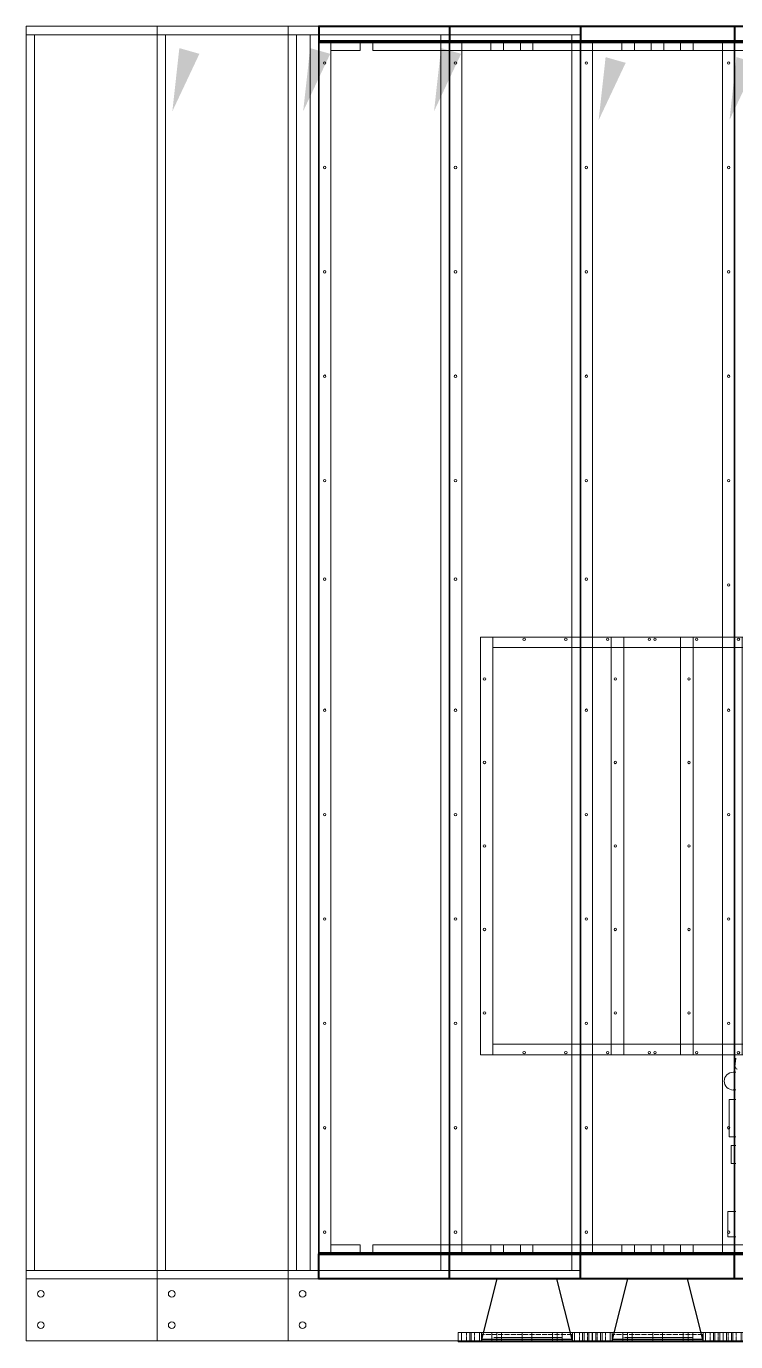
# Model space of a CAD drawing. Header units: millimetres. Extents: x -662982 to 31426, y -140792 to 22681.
# Drawn here: x -662982 to -661282, y -140792 to -137642 of the extents above; entities that cross this region are included whole.
import ezdxf

# ---------------------------------------------------------------- set-up
doc = ezdxf.new("R2010")
doc.units = ezdxf.units.MM
for name, pattern in [('DASHDOT', [18.5, 12, -3, 0.5, -3]), ('DASHED', [15, 12, -3]), ('HIDDEN', [0.375, 0.25, -0.125])]:
    doc.linetypes.add(name, pattern=pattern)
doc.layers.add('냉각탑_dim', color=1, linetype='Continuous')
doc.layers.add('숨은선', color=5, linetype='HIDDEN')

# ---------------------------------------------------------------- blocks, each defined once
blk = doc.blocks.new('A$C42073BE0')
for p, q in [((0, 998), (0, 0)), ((0, 998), (36, 998)), ((36, 998), (36, 0)), ((0, 0), (36, 0))]:
    blk.add_line(p, q)
at = {"layer": '숨은선', "ltscale": 4}
for p, q in [((1.6, 996.4), (34.4, 996.4)), ((1.6, 996.4), (1.6, 0)), ((34.4, 996.4), (34.4, 0)), ((1.6, 1.6), (34.4, 1.6))]:
    blk.add_line(p, q, dxfattribs=at)
blk = doc.blocks.new('1')
at = {"lineweight": 20}
for p, q in [((11612.3, 12487.4), (10912.3, 12487.4)), ((10912.3, 9487.4), (10912.3, 12487.4)), ((11612.3, 12467.4), (10912.3, 12467.4)), ((10932.3, 9507.4), (10932.3, 12467.4)), ((11592.3, 12467.4), (11592.3, 9507.4)), ((11612.3, 12449.4), (11612.3, 9549.4)), ((11612.3, 12449.4), (12610.3, 12449.4)), ((12610.3, 12449.4), (12610.3, 9549.4)), ((12000.3, 11024.4), (12000.3, 10024.4)), ((12000.3, 11024.4), (12510.3, 11024.4)), ((12030.3, 11024.4), (12030.3, 10024.4)), ((12480.3, 10999.4), (12030.3, 10999.4)), ((12480.3, 11024.4), (12480.3, 10024.4)), ((12510.3, 11024.4), (12510.3, 10024.4)), ((12000.3, 10024.4), (12030.3, 10024.4)), ((12480.3, 10049.4), (12030.3, 10049.4)), ((12480.3, 10024.4), (12030.3, 10024.4)), ((12510.3, 10024.4), (12480.3, 10024.4)), ((11612.3, 9549.4), (12610.3, 9549.4)), ((11642.3, 9569.4), (11642.3, 9549.4)), ((12480.3, 9569.4), (12480.3, 9549.4)), ((12580.3, 9569.4), (12580.3, 9549.4)), ((11612.3, 9507.4), (10912.3, 9507.4)), ((11612.3, 9487.4), (10912.3, 9487.4))]:
    blk.add_line(p, q, dxfattribs=at)
at = {"color": 0, "lineweight": 20}
for p, q in [((12612.3, 12487.4), (11612.3, 12487.4)), ((11612.3, 9487.4), (11612.3, 12487.4)), ((10912.3, 9339.1), (10912.3, 9487.4)), ((12615.8, 9487.4), (11612.3, 9487.4)), ((18212.3, 9339.1), (10912.3, 9339.1))]:
    blk.add_line(p, q, dxfattribs=at)
at = {"color": 5, "lineweight": 20}
for p, q in [((11642.3, 12449.4), (11642.3, 9549.4)), ((11712.3, 12429.4), (11712.3, 12449.4)), ((11712.3, 12447.8), (11742.3, 12447.8)), ((11742.3, 12429.4), (11742.3, 12449.4)), ((12096.3, 12429.4), (12096.3, 12449.4)), ((12096.3, 12447.8), (12126.3, 12447.8)), ((12126.3, 12429.4), (12126.3, 12449.4)), ((12480.3, 12429.4), (12480.3, 12449.4)), ((12480.3, 12447.8), (12510.3, 12447.8)), ((12510.3, 12429.4), (12510.3, 12449.4)), ((12580.3, 12449.4), (12580.3, 9549.4)), ((11642.3, 12429.4), (11712.3, 12429.4)), ((11742.3, 12429.4), (12096.3, 12429.4)), ((12126.3, 12429.4), (12480.3, 12429.4)), ((12510.3, 12429.4), (12580.3, 12429.4)), ((11642.3, 9569.4), (11712.3, 9569.4)), ((11642.3, 9569.4), (11712.3, 9569.4)), ((11712.3, 9569.4), (11712.3, 9549.4)), ((11712.3, 9551), (11742.3, 9551)), ((11742.3, 9569.4), (12096.3, 9569.4)), ((11742.3, 9569.4), (11742.3, 9549.4)), ((12096.3, 9569.4), (12096.3, 9549.4)), ((12096.3, 9551), (12126.3, 9551)), ((12126.3, 9569.4), (12480.3, 9569.4)), ((12126.3, 9569.4), (12126.3, 9549.4)), ((12480.3, 9551), (12510.3, 9551)), ((12510.3, 9569.4), (12580.3, 9569.4)), ((12510.3, 9569.4), (12510.3, 9549.4))]:
    blk.add_line(p, q, dxfattribs=at)
at = {"color": 7, "lineweight": 20, "ltscale": 0.011818}
blk.add_line((12612.3, 10016.2), (12610.4, 9995), dxfattribs=at)
at = {"color": 7, "lineweight": 20, "ltscale": 0.001034}
blk.add_line((12610.4, 9995), (12612.3, 9994.8), dxfattribs=at)
at = {"color": 7, "lineweight": 20, "ltscale": 0.003333}
for p, q in [((12612.3, 9982.6), (12606.3, 9982.6)), ((12612.3, 9939.9), (12606.3, 9939.9))]:
    blk.add_line(p, q, dxfattribs=at)
at = {"color": 7, "lineweight": 20, "ltscale": 0.02475}
for p, q in [((12596.3, 9917), (12596.3, 9872.4)), ((12596.3, 9872.4), (12596.3, 9827.9))]:
    blk.add_line(p, q, dxfattribs=at)
at = {"color": 7, "lineweight": 20, "ltscale": 0.008889}
for p, q in [((12612.3, 9917), (12596.3, 9917)), ((12612.3, 9827.9), (12596.3, 9827.9))]:
    blk.add_line(p, q, dxfattribs=at)
at = {"color": 7, "lineweight": 20, "ltscale": 0.011861}
blk.add_line((12601.1, 9764.1), (12601.1, 9806.8), dxfattribs=at)
at = {"color": 7, "lineweight": 20, "ltscale": 0.006222}
for p, q in [((12601.1, 9806.8), (12612.3, 9806.8)), ((12601.1, 9764.1), (12612.3, 9764.1))]:
    blk.add_line(p, q, dxfattribs=at)
at = {"color": 7, "lineweight": 20, "ltscale": 0.016806}
for p, q in [((12593.1, 9618.5), (12593.1, 9648.7)), ((12593.1, 9588.2), (12593.1, 9618.5))]:
    blk.add_line(p, q, dxfattribs=at)
at = {"color": 7, "lineweight": 20, "ltscale": 0.010667}
for p, q in [((12593.1, 9648.7), (12612.3, 9648.7)), ((12593.1, 9588.2), (12612.3, 9588.2))]:
    blk.add_line(p, q, dxfattribs=at)
for p, q in [((11612.3, 9505.4), (11612.3, 9547.4)), ((11612.3, 9547.4), (12610.3, 9547.4)), ((11612.3, 9487.4), (11612.3, 9547.4)), ((12610.3, 9487.4), (12610.3, 9547.4)), ((11612.3, 9487.4), (12610.3, 9487.4))]:
    blk.add_line(p, q)
at = {"color": 2}
for p, q in [((12003.8, 9342), (12040.3, 9487.4)), ((12220.1, 9342), (12183.6, 9487.4)), ((12220.1, 9342), (12003.8, 9342)), ((12165.6, 9337), (12067.2, 9337))]:
    blk.add_line(p, q, dxfattribs=at)
at = {"color": 7, "lineweight": 13, "ltscale": 0.1375}
for p, q in [((11947, 9337), (11947, 9359)), ((12277, 9337), (12277, 9359))]:
    blk.add_line(p, q, dxfattribs=at)
at = {"color": 7, "lineweight": 13}
for p, q in [((12277, 9359), (11947, 9359)), ((12277, 9337), (11947, 9337))]:
    blk.add_line(p, q, dxfattribs=at)
at = {"color": 7, "linetype": 'DASHED', "lineweight": 13, "ltscale": 0.1375}
for p, q in [((11955.5, 9337), (11955.5, 9359)), ((11974.9, 9337), (11974.9, 9359)), ((11978.5, 9337), (11978.5, 9359)), ((11997.9, 9337), (11997.9, 9359)), ((12003, 9359), (12003, 9337)), ((12028, 9337), (12028, 9359)), ((12051, 9337), (12051, 9359)), ((12100.5, 9359), (12100.5, 9337)), ((12123.5, 9359), (12123.5, 9337)), ((12173, 9337), (12173, 9359)), ((12196, 9337), (12196, 9359)), ((12221, 9359), (12221, 9337)), ((12226.1, 9337), (12226.1, 9359)), ((12245.5, 9337), (12245.5, 9359)), ((12249.1, 9337), (12249.1, 9359)), ((12268.5, 9337), (12268.5, 9359))]:
    blk.add_line(p, q, dxfattribs=at)
at = {"color": 7, "linetype": 'DASHDOT', "lineweight": 13, "ltscale": 0.165}
for p, q in [((11967, 9337), (11967, 9359)), ((11986.4, 9337), (11986.4, 9359)), ((12039.5, 9337), (12039.5, 9359)), ((12184.5, 9337), (12184.5, 9359)), ((12237.6, 9337), (12237.6, 9359)), ((12257, 9337), (12257, 9359))]:
    blk.add_line(p, q, dxfattribs=at)
at = {"color": 7, "linetype": 'DASHED', "lineweight": 13, "ltscale": 0.10625}
for p, q in [((12003.8, 9337), (12003.8, 9354)), ((12220.1, 9337), (12220.1, 9354))]:
    blk.add_line(p, q, dxfattribs=at)
at = {"color": 7, "linetype": 'DASHED', "lineweight": 13}
for p, q in [((12220.1, 9354), (12003.8, 9354)), ((12194.6, 9347), (12029.4, 9347)), ((12181.8, 9346.9), (12032.4, 9346.9)), ((12194.6, 9342), (12039.5, 9342)), ((12191.6, 9346.9), (12042.1, 9346.9))]:
    blk.add_line(p, q, dxfattribs=at)
at = {"lineweight": 20}
for centre, radius in [((11627.3, 12399.4), 3), ((12595.3, 12399.4), 3), ((11627.3, 12149.4), 3), ((12595.3, 12149.4), 3), ((11627.3, 11899.4), 3), ((12595.3, 11899.4), 3), ((11627.3, 11649.4), 3), ((12595.3, 11649.4), 3), ((11627.3, 11399.4), 3), ((12595.3, 11399.4), 3), ((11627.3, 11163.4), 3), ((12595.3, 11149.4), 3), ((12105.3, 11019.4), 3), ((12205.3, 11019.4), 3), ((12305.3, 11019.4), 3), ((12405.3, 11019.4), 3), ((12010.3, 10924.4), 3), ((12500.3, 10924.4), 3), ((11627.3, 10849.4), 3), ((12595.3, 10849.4), 3), ((12010.3, 10724.4), 3), ((12500.3, 10724.4), 3), ((11627.3, 10599.4), 3), ((12595.3, 10599.4), 3), ((12010.3, 10524.4), 3), ((12500.3, 10524.4), 3), ((11627.3, 10349.4), 3), ((12595.3, 10349.4), 3), ((12010.3, 10324.4), 3), ((12500.3, 10324.4), 3), ((12010.3, 10124.4), 3), ((12500.3, 10124.4), 3), ((11627.3, 10099.4), 3), ((12595.3, 10099.4), 3), ((12105.3, 10029.4), 3), ((12205.3, 10029.4), 3), ((12305.3, 10029.4), 3), ((12405.3, 10029.4), 3), ((11627.3, 9849.4), 3), ((12595.3, 9849.4), 3), ((11627.3, 9599.4), 3), ((12595.3, 9599.4), 3), ((10947.3, 9451.6), 8), ((10947.3, 9376.6), 8)]:
    blk.add_circle(centre, radius, dxfattribs=at)
at = {"color": 7, "lineweight": 20}
for centre, radius, start, end in [((12615.8, 9992.9), 3.5, 175, 263.6565), ((12606.3, 9961.2), 21.4, 90, 270)]:
    blk.add_arc(centre, radius, start, end, dxfattribs=at)
at = {"layer": '냉각탑_dim', "lineweight": -3}
for points in [[(11327.1, 12421.6), (11262.3, 12284), (11279, 12435.2)], [(12348.6, 12400), (12283.8, 12262.5), (12300.5, 12413.6)]]:
    blk.add_solid(points, dxfattribs=at)
at = {"layer": '숨은선', "lineweight": 20, "ltscale": 4}
for p, q in [((11613.9, 12449.4), (11613.9, 9551)), ((11613.9, 12447.8), (12096.3, 12447.8)), ((12126.3, 12447.8), (12480.3, 12447.8)), ((12510.3, 12447.8), (12610.3, 12447.8)), ((12608.7, 12449.4), (12608.7, 9551)), ((11613.9, 9551), (11712.3, 9551)), ((11642.3, 9551), (12096.3, 9551)), ((12126.3, 9551), (12480.3, 9551)), ((12510.3, 9551), (12610.3, 9551))]:
    blk.add_line(p, q, dxfattribs=at)
at = {"layer": '숨은선', "ltscale": 4}
for p, q in [((11613.9, 9489), (11613.9, 9545.8)), ((11613.9, 9545.8), (12608.7, 9545.8)), ((12608.7, 9489), (12608.7, 9545.8)), ((11613.9, 9489), (12608.7, 9489)), ((11632.3, 9487.4), (11632.3, 9489)), ((12031.3, 9487.4), (12031.3, 9489)), ((12590.3, 9487.4), (12590.3, 9489))]:
    blk.add_line(p, q, dxfattribs=at)
at = {"color": 2, "lineweight": 20, "rotation": 270}
blk.add_blockref('A$C42073BE0', (11612.3, 12487.4), dxfattribs=at)

msp = doc.modelspace()

# ---------------------------------------------------------------- block references
at = {"lineweight": 5}
for p in [(-673894.7, -150129), (-673581.2, -150129), (-673267.6, -150129)]:
    msp.add_blockref('1', p, dxfattribs=at)

doc.saveas('drawing.dxf')
